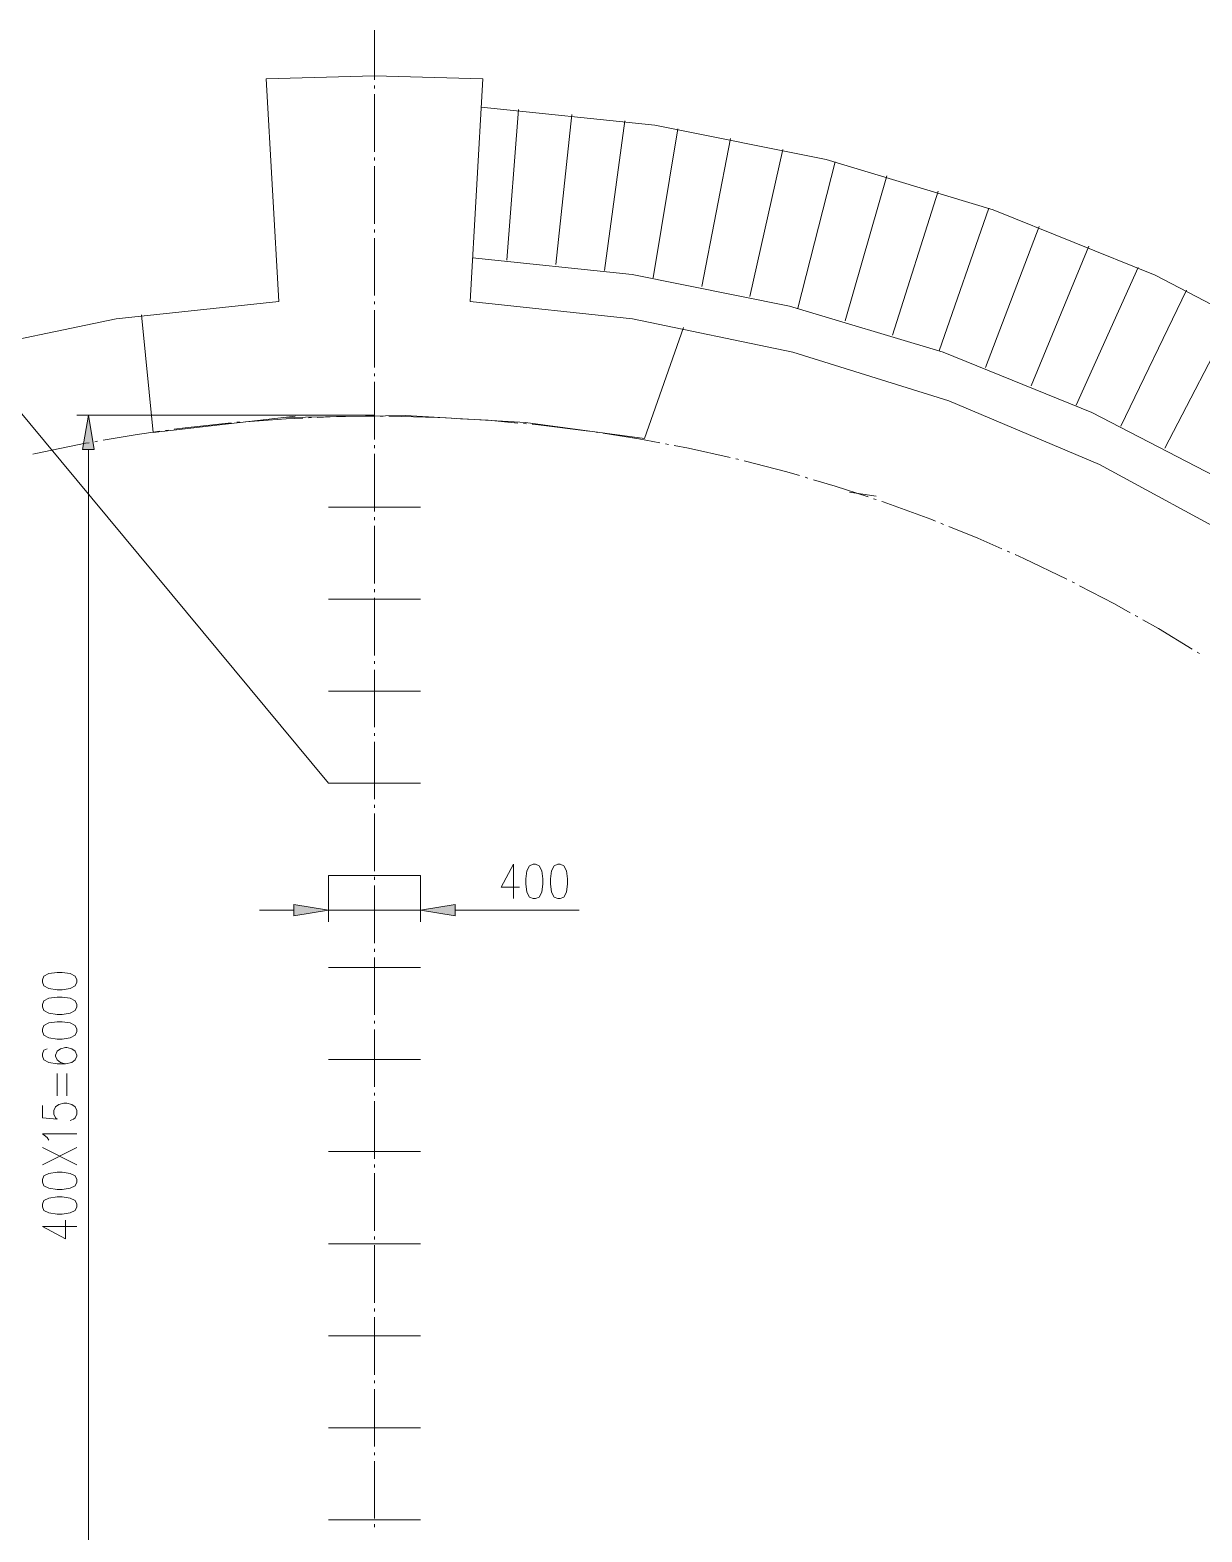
# Model space of a CAD drawing. Header units: millimetres. Extents: x 0 to 829, y 0 to 586.
# Drawn here: x 575.1 to 675.5, y 240.9 to 369.6 of the extents above; entities that cross this region are included whole.
import ezdxf

# ---------------------------------------------------------------- set-up
doc = ezdxf.new("R2010")
doc.units = ezdxf.units.MM

msp = doc.modelspace()

# ---------------------------------------------------------------- hatches: boundary and pattern name
h = msp.add_hatch(color=0)
h.dxf.hatch_style = 2
h.paths.add_polyline_path([(579.571556, 333.621944), (580.061917, 336.58175), (580.555806, 333.621944)])
h = msp.add_hatch(color=0)
h.dxf.hatch_style = 2
h.paths.add_polyline_path([(597.676111, 294.657639), (600.632389, 294.167278), (597.676111, 293.673389)])
h = msp.add_hatch(color=0)
h.dxf.hatch_style = 2
h.paths.add_polyline_path([(611.480306, 294.657639), (608.5205, 294.167278), (611.480306, 293.673389)])

# ---------------------------------------------------------------- linework, layer by layer
at = {"color": 0, "lineweight": 0}
for points in [[(604.576444, 369.559417), (604.576444, 365.290806)], [(613.861556, 365.375472), (604.576444, 365.643583), (595.294861, 365.375472)], [(596.388472, 346.304306), (595.294861, 365.375472)], [(604.576444, 364.796917), (604.576444, 364.549972)], [(612.767944, 346.304306), (613.861556, 365.375472)], [(604.576444, 364.056083), (604.576444, 359.127778)], [(762.067028, 176.096083), (763.929694, 190.937444), (764.395361, 205.888167), (763.4605, 220.817722), (761.135694, 235.592056), (757.438583, 250.087694), (752.404444, 264.170583), (746.072083, 277.724306), (738.505, 290.625389), (729.763167, 302.764472), (719.924194, 314.032194), (709.076278, 324.329778), (697.311139, 333.569028), (684.734611, 341.665278), (671.459583, 348.555028), (657.595417, 354.17125), (643.265583, 358.468083), (628.600611, 361.403194), (613.723972, 362.958944)], [(615.911194, 349.846194), (616.909556, 362.74375)], [(620.10925, 349.461667), (621.478028, 362.323944)], [(624.296722, 348.953667), (626.032389, 361.773611)], [(600.632389, 305.032833), (554.739528, 360.26725)], [(628.466556, 348.32925), (630.572639, 361.09275)], [(632.61875, 347.584889), (635.088194, 360.281361)], [(636.74625, 346.720583), (639.579056, 359.339444)], [(604.576444, 358.633889), (604.576444, 358.386944)], [(604.576444, 357.896583), (604.576444, 352.96475)], [(640.849056, 345.736333), (644.041694, 358.270528)], [(644.920111, 344.635667), (648.472583, 357.074611)], [(648.955889, 343.422111), (652.864667, 355.751694)], [(652.959917, 342.088611), (657.217944, 354.301778)], [(656.921611, 340.642222), (661.528889, 352.728389)], [(604.576444, 352.474389), (604.576444, 352.227444)], [(604.576444, 351.733556), (604.576444, 346.80525)], [(749.321167, 178.304472), (751.032139, 191.942861), (751.459, 205.687083), (750.60175, 219.406611), (748.463917, 232.985028), (745.066667, 246.305917), (740.438222, 259.252861), (734.620917, 271.709444), (727.664139, 283.566306), (719.631389, 294.721139), (710.589694, 305.075167), (700.620194, 314.540194), (689.807556, 323.031556), (678.247028, 330.475167), (666.044444, 336.807528), (653.302111, 341.968667), (640.136444, 345.91625), (626.656806, 348.615), (612.983139, 350.04375)], [(660.837444, 339.082944), (665.793972, 351.031528)], [(664.710944, 337.414306), (670.006139, 349.214722)], [(596.388472, 346.304306), (582.45375, 344.819111), (568.734222, 341.97925), (555.356889, 337.809417), (542.452278, 332.355472), (530.140333, 325.663278), (518.541, 317.799861), (507.770694, 308.842833), (497.924667, 298.873333), (489.098167, 287.990139), (481.382917, 276.295556), (474.842417, 263.902472), (469.55075, 250.930833), (465.546722, 237.500583)], [(604.576444, 346.311361), (604.576444, 346.064417)], [(743.606167, 237.500583), (739.605667, 250.930833), (734.310472, 263.902472), (727.7735, 276.295556), (720.054722, 287.990139), (711.23175, 298.873333), (701.385722, 308.842833), (690.611889, 317.799861), (679.016083, 325.663278), (666.704139, 332.355472), (653.799528, 337.809417), (640.422194, 341.97925), (626.699139, 344.819111), (612.767944, 346.304306)], [(668.535056, 335.632778), (674.165389, 347.277972)], [(584.619806, 345.164833), (585.62875, 335.082444)], [(604.576444, 345.570528), (604.576444, 340.642222)], [(672.302722, 333.741889), (678.268194, 345.221278)], [(627.708083, 334.556806), (631.059472, 344.067694)], [(604.576444, 340.148333), (604.576444, 339.901389)], [(604.576444, 339.411028), (604.576444, 334.479194)], [(604.576444, 336.58175), (579.077667, 336.58175)], [(597.774889, 336.475917), (585.62875, 335.082444)], [(592.29625, 335.907944), (588.369833, 335.491667), (587.410278, 335.357611)], [(593.033556, 335.974972), (592.786611, 335.957333)], [(598.431056, 336.324222), (596.998778, 336.267778), (593.523917, 336.01025)], [(627.708083, 334.556806), (617.512806, 335.950278), (607.243444, 336.553528), (596.956444, 336.363028)], [(599.168361, 336.355972), (598.921417, 336.345389)], [(604.576444, 336.468861), (601.327361, 336.440639), (599.658722, 336.373611)], [(605.31375, 336.475917), (605.070333, 336.472389)], [(610.725361, 336.331278), (609.991583, 336.370083), (605.807639, 336.472389)], [(611.459139, 336.288944), (611.215722, 336.303056)], [(616.856639, 335.897361), (614.316639, 336.126667), (611.953028, 336.260722)], [(617.590417, 335.830333), (617.347, 335.8515)], [(586.193194, 335.188278), (584.076528, 334.895472), (581.331917, 334.419222)], [(586.923444, 335.290583), (586.680028, 335.255306)], [(622.96675, 335.205917), (622.935, 335.209444), (618.634639, 335.738611), (618.080778, 335.788)], [(623.693472, 335.093028), (623.450056, 335.128306)], [(629.031, 334.2005), (627.214194, 334.542694), (624.180306, 335.015417)], [(580.121889, 334.211083), (579.807917, 334.158167), (575.564, 333.27975), (575.302944, 333.219778)], [(580.061917, 221.226944), (580.061917, 333.621944)], [(580.848611, 334.338083), (580.605194, 334.29575)], [(604.576444, 333.988833), (604.576444, 333.741889)], [(604.576444, 333.248), (604.576444, 328.319694)], [(629.757722, 334.062917), (629.514306, 334.108778)], [(635.049389, 332.937556), (631.472222, 333.734833), (630.241028, 333.971194)], [(635.769056, 332.775278), (635.702028, 332.792917), (635.529167, 332.831722)], [(640.997222, 331.388861), (639.896556, 331.709889), (636.245306, 332.651806)], [(641.706306, 331.180722), (641.469944, 331.251278)], [(646.870972, 329.568528), (644.055806, 330.492806), (642.179028, 331.043139)], [(645.269361, 329.970694), (647.569472, 329.632028)], [(647.569472, 329.339222), (647.336639, 329.413306)], [(608.5205, 328.693639), (600.632389, 328.693639)], [(652.656528, 327.487139), (652.24025, 327.652944), (648.172722, 329.141667), (648.038667, 329.184)], [(604.576444, 327.825806), (604.576444, 327.578861)], [(604.576444, 327.084972), (604.576444, 322.156667)], [(653.340917, 327.211972), (653.111611, 327.303694)], [(658.332722, 325.123528), (656.261917, 326.037222), (653.796, 327.028528)], [(659.006528, 324.827194), (658.78075, 324.925972)], [(663.903083, 322.523556), (660.227139, 324.290972), (659.458083, 324.629639)], [(604.576444, 321.662778), (604.576444, 321.415833)], [(664.55925, 322.191944), (664.344056, 322.304833)], [(669.335861, 319.648417), (667.974139, 320.413944), (664.996694, 321.962639)], [(608.5205, 320.805528), (600.632389, 320.805528)], [(604.576444, 320.925472), (604.576444, 315.993639)], [(669.977917, 319.285056), (669.762722, 319.405)], [(674.638111, 316.536917), (671.752389, 318.286694), (670.408306, 319.045167)], [(604.576444, 315.49975), (604.576444, 315.256333)], [(675.269583, 316.152389), (675.057917, 316.279389)], [(604.576444, 314.762444), (604.576444, 309.830611)], [(608.5205, 312.917417), (600.632389, 312.917417)], [(604.576444, 309.34025), (604.576444, 309.093306)], [(604.576444, 308.599417), (604.576444, 303.671111)], [(608.5205, 305.032833), (600.632389, 305.032833)], [(604.576444, 303.177222), (604.576444, 302.930278)], [(604.576444, 302.436389), (604.576444, 297.508083)], [(616.479167, 298.107806), (615.420833, 296.135778), (617.008333, 296.135778)], [(616.479167, 298.107806), (616.479167, 295.151528)], [(608.5205, 297.144722), (600.632389, 297.144722)], [(600.632389, 297.144722), (600.632389, 293.1795)], [(604.576444, 297.014194), (604.576444, 296.76725)], [(604.576444, 296.276889), (604.576444, 291.345056)], [(608.5205, 297.144722), (608.5205, 293.1795)], [(597.676111, 294.167278), (594.719833, 294.167278)], [(600.632389, 294.167278), (608.5205, 294.167278)], [(611.480306, 294.167278), (622.113028, 294.167278)], [(604.576444, 290.854694), (604.576444, 290.60775)], [(604.576444, 290.113861), (604.576444, 285.185556)], [(608.5205, 289.256611), (600.632389, 289.256611)], [(604.576444, 284.691667), (604.576444, 284.444722)], [(604.576444, 283.950833), (604.576444, 279.022528)], [(576.541194, 282.285722), (576.258972, 282.179889), (576.121389, 281.862389), (576.121389, 281.650722), (576.258972, 281.333222), (576.682306, 281.121556), (577.387861, 281.015722), (578.089889, 281.015722), (578.654333, 281.121556), (578.936556, 281.333222), (579.077667, 281.650722), (579.077667, 281.756556), (578.936556, 282.074056), (578.654333, 282.285722), (578.231, 282.391556), (578.089889, 282.391556), (577.670083, 282.285722), (577.387861, 282.074056), (577.24675, 281.756556), (577.24675, 281.650722), (577.387861, 281.333222), (577.670083, 281.121556), (578.089889, 281.015722)], [(608.5205, 281.3685), (600.632389, 281.3685)], [(577.387861, 278.271111), (577.387861, 280.172583)], [(578.231, 278.271111), (578.231, 280.172583)], [(604.576444, 278.528639), (604.576444, 278.281694)], [(576.121389, 277.424444), (576.121389, 276.369639), (577.387861, 276.263806), (577.24675, 276.369639), (577.105639, 276.687139), (577.105639, 277.004639), (577.24675, 277.318611), (577.528972, 277.530278), (577.952306, 277.636111), (578.231, 277.636111), (578.654333, 277.530278), (578.936556, 277.318611), (579.077667, 277.004639), (579.077667, 276.687139), (578.936556, 276.369639), (578.795444, 276.263806), (578.513222, 276.157972)], [(604.576444, 277.791333), (604.576444, 272.8595)], [(576.682306, 274.468167), (576.541194, 274.679833), (576.121389, 274.997333), (579.077667, 274.997333)], [(579.077667, 272.355028), (576.121389, 273.833167)], [(576.121389, 272.355028), (579.077667, 273.833167)], [(608.5205, 273.480389), (600.632389, 273.480389)], [(604.576444, 272.369139), (604.576444, 272.122194)], [(604.576444, 271.628306), (604.576444, 266.7)], [(576.121389, 267.073944), (578.089889, 266.015611), (578.089889, 267.603111)], [(576.121389, 267.073944), (579.077667, 267.073944)], [(608.5205, 265.595806), (600.632389, 265.595806)], [(604.576444, 266.206111), (604.576444, 265.959167)], [(604.576444, 265.465278), (604.576444, 260.536972)], [(604.576444, 260.043083), (604.576444, 259.796139)], [(604.576444, 259.305778), (604.576444, 254.373944)], [(608.5205, 257.707694), (600.632389, 257.707694)], [(604.576444, 253.880056), (604.576444, 253.636639)], [(604.576444, 253.14275), (604.576444, 248.214444)], [(608.5205, 249.819583), (600.632389, 249.819583)], [(604.576444, 247.720556), (604.576444, 247.473611)], [(604.576444, 246.979722), (604.576444, 242.051417)], [(608.5205, 241.931472), (600.632389, 241.931472)], [(604.576444, 241.557528), (604.576444, 241.310583)]]:
    msp.add_lwpolyline(points, dxfattribs=at)
for points in [[(579.571556, 333.621944), (580.061917, 336.58175), (580.555806, 333.621944)], [(618.168972, 298.107806), (617.851472, 297.966694), (617.639806, 297.546889), (617.533972, 296.841333), (617.533972, 296.418), (617.639806, 295.715972), (617.851472, 295.292639), (618.168972, 295.151528), (618.380639, 295.151528), (618.698139, 295.292639), (618.909806, 295.715972), (619.015639, 296.418), (619.015639, 296.841333), (618.909806, 297.546889), (618.698139, 297.966694), (618.380639, 298.107806)], [(620.282111, 298.107806), (619.964611, 297.966694), (619.752944, 297.546889), (619.647111, 296.841333), (619.647111, 296.418), (619.752944, 295.715972), (619.964611, 295.292639), (620.282111, 295.151528), (620.493778, 295.151528), (620.811278, 295.292639), (621.019417, 295.715972), (621.12525, 296.418), (621.12525, 296.841333), (621.019417, 297.546889), (620.811278, 297.966694), (620.493778, 298.107806)], [(597.676111, 294.657639), (600.632389, 294.167278), (597.676111, 293.673389)], [(611.480306, 294.657639), (608.5205, 294.167278), (611.480306, 293.673389)], [(576.121389, 287.990139), (576.258972, 287.672639), (576.682306, 287.460972), (577.387861, 287.355139), (577.811194, 287.355139), (578.513222, 287.460972), (578.936556, 287.672639), (579.077667, 287.990139), (579.077667, 288.201806), (578.936556, 288.515778), (578.513222, 288.727444), (577.811194, 288.833278), (577.387861, 288.833278), (576.682306, 288.727444), (576.258972, 288.515778), (576.121389, 288.201806)], [(576.121389, 285.877), (576.258972, 285.5595), (576.682306, 285.347833), (577.387861, 285.242), (577.811194, 285.242), (578.513222, 285.347833), (578.936556, 285.5595), (579.077667, 285.877), (579.077667, 286.088667), (578.936556, 286.406167), (578.513222, 286.614306), (577.811194, 286.720139), (577.387861, 286.720139), (576.682306, 286.614306), (576.258972, 286.406167), (576.121389, 286.088667)], [(576.121389, 283.763861), (576.258972, 283.446361), (576.682306, 283.234694), (577.387861, 283.128861), (577.811194, 283.128861), (578.513222, 283.234694), (578.936556, 283.446361), (579.077667, 283.763861), (579.077667, 283.975528), (578.936556, 284.293028), (578.513222, 284.504694), (577.811194, 284.610528), (577.387861, 284.610528), (576.682306, 284.504694), (576.258972, 284.293028), (576.121389, 283.975528)], [(576.121389, 270.876889), (576.258972, 270.559389), (576.682306, 270.347722), (577.387861, 270.241889), (577.811194, 270.241889), (578.513222, 270.347722), (578.936556, 270.559389), (579.077667, 270.876889), (579.077667, 271.088556), (578.936556, 271.406056), (578.513222, 271.614194), (577.811194, 271.720028), (577.387861, 271.720028), (576.682306, 271.614194), (576.258972, 271.406056), (576.121389, 271.088556)], [(576.121389, 268.76375), (576.258972, 268.44625), (576.682306, 268.234583), (577.387861, 268.12875), (577.811194, 268.12875), (578.513222, 268.234583), (578.936556, 268.44625), (579.077667, 268.76375), (579.077667, 268.975417), (578.936556, 269.292917), (578.513222, 269.504583), (577.811194, 269.610417), (577.387861, 269.610417), (576.682306, 269.504583), (576.258972, 269.292917), (576.121389, 268.975417)]]:
    msp.add_lwpolyline(points, close=True, dxfattribs=at)

doc.saveas('drawing.dxf')
